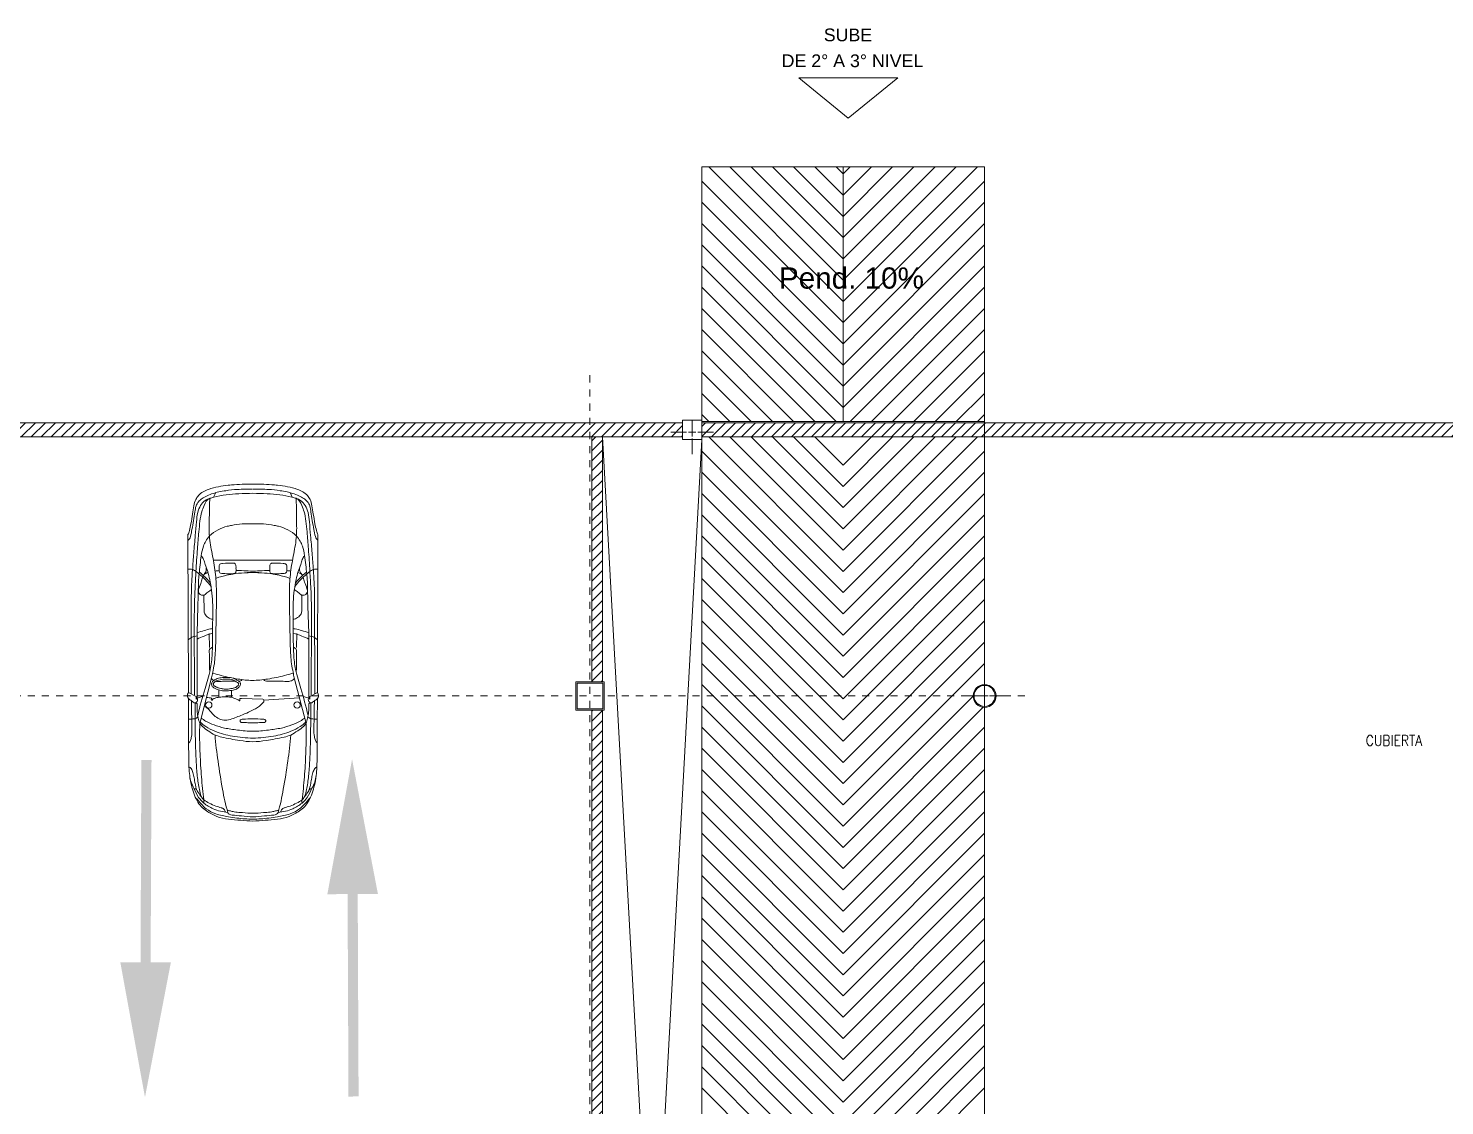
# Model space of a CAD drawing. Header units: millimetres. Extents: x 1010 to 1494, y -119 to 564.
# Drawn here: x 1346.55 to 1366.58, y 448.41 to 463.63 of the extents above; entities that cross this region are included whole.
import ezdxf

# ---------------------------------------------------------------- set-up
doc = ezdxf.new("R2010")
doc.units = ezdxf.units.MM
doc.linetypes.add('DASHDOT', pattern=[1, 0.5, -0.25, 0, -0.25])
doc.layers.get('0').update_dxf_attribs({"lineweight": 9})
for name, color, linetype, lineweight in [('10', 7, 'Continuous', 9), ('20', 6, 'Continuous', 9), ('80', 1, 'Continuous', 9), ('Columna', 6, 'Continuous', 9), ('GRID SYMBOL_PREAXIS', 7, 'Continuous', 9), ('Marca', 1, 'Continuous', 9), ('MRC', 2, 'Continuous', 9), ('Muro', 5, 'Continuous', 9), ('SAGTA Autos', 7, 'Continuous', 9), ('SEÑALIZACION PISO', 7, 'Continuous', 9), ('Texto', 7, 'Continuous', 9), ('Textos-espacios', 3, 'Continuous', 9)]:
    doc.layers.add(name, color=color, linetype=linetype, lineweight=lineweight)
doc.styles.add('ROMANS', font='romans', dxfattribs={"width": 0.7})
doc.styles.get("Standard").update_dxf_attribs({"font": 'arial.ttf'})
pattern_1 = [(45, (1126.10366, 419.66107), (-0.07071068, 0.07071068), [])]

# ---------------------------------------------------------------- blocks, each defined once
blk = doc.blocks.new('*A400')
at = {"layer": 'Marca', "linetype": 'DASHDOT', "lineweight": 0}
blk.add_line((90070, 687), (90070, 34593), dxfattribs=at)
blk = doc.blocks.new('*A401')
at = {"layer": 'Marca', "linetype": 'DASHDOT', "lineweight": 0}
blk.add_line((84490, 665), (84490, 34593), dxfattribs=at)
blk = doc.blocks.new('*A392')
at = {"layer": 'Marca', "linetype": 'DASHDOT', "lineweight": 0}
blk.add_line((33940, 30035), (90693, 30035), dxfattribs=at)
blk = doc.blocks.new('audi a4 planta')
at = {"layer": 'SAGTA Autos'}
for p, q in [((-0.926, 0.745), (-0.939, 0.759)), ((-0.939, 0.759), (-0.904, 0.759)), ((-0.904, 0.759), (-0.849, 0.859)), ((-0.882, 0.778), (0.131, 0.782)), ((-0.864, 0.826), (0.421, 0.822)), ((-0.849, 0.859), (1.253, 0.867)), ((-1.246, 0.706), (-0.654, 0.552)), ((-0.92, 0.616), (-0.953, 0.147)), ((-0.926, 0.745), (-0.06, 0.745)), ((-0.904, 0.675), (-0.926, 0.745)), ((-0.252, 0.581), (-0.063, 0.584)), ((-0.06, 0.745), (0.298, 0.734)), ((0.443, 0.653), (0.244, 0.652)), ((0.911, 0.528), (0.911, -0.03)), ((1.751, 0.525), (1.813, 0.497)), ((-0.938, 0.133), (-0.931, -0.154)), ((0.911, -0.528), (0.911, 0.03)), ((-0.824, -0.288), (-0.914, -0.286)), ((-1.246, -0.706), (-0.654, -0.552)), ((-0.818, -0.453), (-0.914, -0.453)), ((1.751, -0.525), (1.813, -0.497)), ((-0.926, -0.745), (-0.939, -0.759)), ((-0.904, -0.675), (-0.926, -0.745)), ((-0.926, -0.745), (-0.06, -0.745)), ((-0.252, -0.581), (-0.063, -0.584)), ((-0.06, -0.745), (0.298, -0.734)), ((0.443, -0.653), (0.244, -0.652)), ((-0.939, -0.759), (-0.904, -0.759)), ((-0.904, -0.759), (-0.849, -0.859)), ((-0.882, -0.778), (0.131, -0.782)), ((-0.864, -0.826), (0.421, -0.822)), ((-0.849, -0.859), (1.253, -0.867))]:
    blk.add_line(p, q, dxfattribs=at)
for centre in [(-1.017, 0.589), (-1.017, -0.589)]:
    blk.add_ellipse(centre, major_axis=(0, 0.0429), ratio=0.983266, start_param=4.712389, end_param=10.995574, dxfattribs=at)
for points, knots in [([(-2.564, 0), (-2.564, 0.054), (-2.548, 0.215), (-2.538, 0.436), (-2.443, 0.603), (-2.375, 0.696), (-2.29, 0.75), (-2.194, 0.793), (-2.081, 0.821), (-2.002, 0.842), (-1.959, 0.842)], [0, 0, 0, 0, 0.16039, 0.479033, 0.632967, 0.722015, 0.817474, 0.927562, 1.03733, 1.167094, 1.167094, 1.167094, 1.167094]), ([(-2.253, 0.764), (-2.281, 0.74), (-2.334, 0.696), (-2.415, 0.613), (-2.479, 0.488), (-2.504, 0.346), (-2.531, 0.181), (-2.539, 0.071), (-2.539, 0)], [0, 0, 0, 0, 0.1095129, 0.2035347, 0.3452507, 0.5161382, 0.6275464, 0.8383798, 0.8383798, 0.8383798, 0.8383798]), ([(-1.959, 0.842), (-2.018, 0.841), (-2.115, 0.791), (-2.243, 0.737), (-2.338, 0.648), (-2.417, 0.517), (-2.442, 0.402), (-2.45, 0.335)], [0, 0, 0, 0, 0.1772572, 0.3124951, 0.4151678, 0.5597243, 0.7575412, 0.7575412, 0.7575412, 0.7575412]), ([(-2.137, 0.783), (-2.135, 0.773), (-2.137, 0.752), (-2.164, 0.743), (-2.196, 0.721), (-2.236, 0.691), (-2.292, 0.651), (-2.327, 0.579), (-2.368, 0.503), (-2.38, 0.441), (-2.394, 0.406), (-2.407, 0.381), (-2.431, 0.371), (-2.445, 0.37)], [0, 0, 0, 0, 0.0304541, 0.0502818, 0.0786089, 0.1479133, 0.1986294, 0.2831705, 0.3780326, 0.4523267, 0.4667809, 0.4902599, 0.5347198, 0.5347198, 0.5347198, 0.5347198]), ([(-2.24, 0.684), (-2.219, 0.698), (-2.163, 0.712), (-2.048, 0.733), (-1.884, 0.752), (-1.678, 0.762), (-1.447, 0.769), (-1.218, 0.771), (-1.059, 0.771), (-0.99, 0.772)], [0, 0, 0, 0, 0.076148, 0.165903, 0.355672, 0.569871, 0.782325, 1.050047, 1.257936, 1.257936, 1.257936, 1.257936]), ([(-1.841, 0.853), (-1.843, 0.842), (-1.869, 0.817), (-1.921, 0.798), (-1.99, 0.782), (-2.055, 0.774), (-2.109, 0.761), (-2.135, 0.754), (-2.147, 0.751)], [0, 0, 0, 0, 0.034703, 0.0959761, 0.1659336, 0.2471559, 0.2929944, 0.3295918, 0.3295918, 0.3295918, 0.3295918]), ([(-1.959, 0.842), (-1.922, 0.85), (-1.775, 0.856), (-1.524, 0.859), (-1.219, 0.857), (-1.022, 0.86), (-0.93, 0.86)], [0, 0, 0, 0, 0.114897, 0.437061, 0.754269, 1.029686, 1.029686, 1.029686, 1.029686]), ([(-1.52, 0.856), (-1.515, 0.844), (-1.483, 0.831), (-1.425, 0.814), (-1.326, 0.812), (-1.169, 0.818), (-1.042, 0.819), (-0.962, 0.819)], [0, 0, 0, 0, 0.0364992, 0.0923739, 0.1867837, 0.3273982, 0.5667068, 0.5667068, 0.5667068, 0.5667068]), ([(-1.207, 0.859), (-1.207, 0.839), (-1.204, 0.805), (-1.2, 0.757), (-1.18, 0.74), (-1.173, 0.734)], [0, 0, 0, 0, 1.462159, 2.651105, 3.386321, 3.386321, 3.386321, 3.386321]), ([(-0.99, 0.772), (-0.991, 0.765), (-0.99, 0.749), (-1.004, 0.745), (-1.009, 0.744)], [0, 0, 0, 0, 0.02274132, 0.03717479, 0.03717479, 0.03717479, 0.03717479]), ([(-0.849, 0.859), (-0.856, 0.864), (-0.881, 0.88), (-0.935, 0.868), (-0.958, 0.818), (-1.002, 0.779), (-0.97, 0.737), (-0.936, 0.735), (-0.926, 0.745)], [0, 0, 0, 0, 0.024864, 0.0846267, 0.1362471, 0.1900683, 0.2245199, 0.2681841, 0.2681841, 0.2681841, 0.2681841]), ([(-0.149, 0.862), (-0.139, 0.85), (-0.117, 0.825), (-0.103, 0.784), (-0.096, 0.756), (-0.096, 0.743)], [1.808086, 1.808086, 1.808086, 1.808086, 2.918874, 4.131288, 5.10151, 5.10151, 5.10151, 5.10151]), ([(0.131, 0.782), (0.266, 0.782), (0.477, 0.778), (0.787, 0.757), (0.964, 0.75), (1.063, 0.739)], [0, 0, 0, 0, 0.4042759, 0.6333827, 0.9326252, 0.9326252, 0.9326252, 0.9326252]), ([(0.421, 0.822), (0.487, 0.822), (0.608, 0.818), (0.804, 0.804), (1.011, 0.791), (1.224, 0.77), (1.404, 0.755), (1.54, 0.743), (1.64, 0.705), (1.708, 0.646), (1.737, 0.579), (1.778, 0.432), (1.798, 0.238), (1.804, 0.063), (1.804, 0)], [0, 0, 0, 0, 0.198873, 0.363323, 0.587433, 0.823543, 1.004622, 1.129816, 1.230113, 1.320655, 1.388577, 1.443334, 1.771447, 1.958652, 1.958652, 1.958652, 1.958652]), ([(0.793, 0.866), (0.791, 0.846), (0.797, 0.805), (0.76, 0.758), (0.692, 0.671), (0.623, 0.603), (0.561, 0.559)], [0, 0, 0, 0, 0.0597371, 0.1139981, 0.1672498, 0.3938869, 0.3938869, 0.3938869, 0.3938869]), ([(1.181, 0.863), (1.185, 0.857), (1.2, 0.844), (1.248, 0.825), (1.331, 0.813), (1.439, 0.79), (1.544, 0.775), (1.632, 0.765), (1.695, 0.73), (1.738, 0.676), (1.776, 0.61), (1.801, 0.534), (1.826, 0.451), (1.834, 0.394), (1.838, 0.362)], [0, 0, 0, 0, 0.0219205, 0.0572122, 0.1522539, 0.2718866, 0.3894011, 0.4710097, 0.5346344, 0.5986698, 0.6733118, 0.758696, 0.8351341, 0.9293726, 0.9293726, 0.9293726, 0.9293726]), ([(1.253, 0.867), (1.269, 0.856), (1.319, 0.845), (1.409, 0.822), (1.521, 0.807), (1.63, 0.789), (1.717, 0.771), (1.78, 0.725), (1.826, 0.667), (1.864, 0.575), (1.894, 0.463), (1.912, 0.36), (1.915, 0.302), (1.915, 0.288)], [0, 0, 0, 0, 0.056668, 0.14946, 0.28161, 0.392935, 0.481686, 0.542967, 0.622845, 0.69797, 0.833643, 0.965665, 1.00577, 1.00577, 1.00577, 1.00577]), ([(-1.246, 0.706), (-1.336, 0.713), (-1.528, 0.711), (-1.823, 0.699), (-2.078, 0.68), (-2.231, 0.661), (-2.281, 0.655)], [0, 0, 0, 0, 0.269375, 0.574535, 0.885339, 1.036319, 1.036319, 1.036319, 1.036319]), ([(-1.009, 0.744), (-1.036, 0.744), (-1.091, 0.747), (-1.171, 0.735), (-1.245, 0.718), (-1.314, 0.672), (-1.362, 0.593), (-1.421, 0.512), (-1.459, 0.367), (-1.488, 0.199), (-1.507, 0.059), (-1.507, 0)], [0, 0, 0, 0, 0.082256, 0.165174, 0.241383, 0.30939, 0.405348, 0.511507, 0.603349, 0.843635, 1.017671, 1.017671, 1.017671, 1.017671]), ([(-1.246, 0.706), (-1.267, 0.682), (-1.316, 0.621), (-1.386, 0.477), (-1.44, 0.264), (-1.458, 0.092), (-1.458, 0)], [0, 0, 0, 0, 0.0947759, 0.2311242, 0.4700259, 0.7400315, 0.7400315, 0.7400315, 0.7400315]), ([(-1.191, 0.69), (-1.207, 0.672), (-1.242, 0.617), (-1.287, 0.512), (-1.331, 0.371), (-1.353, 0.196), (-1.367, 0.069), (-1.367, 0)], [0, 0, 0, 0, 0.0708922, 0.1925846, 0.3348457, 0.5072814, 0.7109928, 0.7109928, 0.7109928, 0.7109928]), ([(0.972, 0.69), (0.956, 0.677), (0.921, 0.653), (0.844, 0.638), (0.76, 0.6), (0.644, 0.572), (0.509, 0.549), (0.303, 0.531), (0.063, 0.54), (-0.167, 0.537), (-0.363, 0.543), (-0.563, 0.565), (-0.832, 0.653), (-1.036, 0.706), (-1.156, 0.737)], [0, 0, 0, 0, 0.05975, 0.126928, 0.230034, 0.336675, 0.482225, 0.641324, 0.954906, 1.203173, 1.330375, 1.542773, 1.802261, 2.175545, 2.175545, 2.175545, 2.175545]), ([(-0.654, 0.552), (-0.63, 0.545), (-0.568, 0.534), (-0.469, 0.512), (-0.352, 0.504), (-0.145, 0.494), (0.141, 0.493), (0.469, 0.481), (0.752, 0.498), (0.995, 0.543), (1.225, 0.588), (1.465, 0.58), (1.632, 0.582), (1.729, 0.575), (1.737, 0.574)], [0, 0, 0, 0, 0.073325, 0.188896, 0.303039, 0.425821, 0.811242, 1.159737, 1.41058, 1.660623, 1.899627, 2.11145, 2.377727, 2.401703, 2.401703, 2.401703, 2.401703]), ([(-0.567, 0.577), (-0.524, 0.581), (-0.437, 0.578), (-0.344, 0.581), (-0.277, 0.584), (-0.258, 0.561), (-0.251, 0.547), (-0.248, 0.54)], [0, 0, 0, 0, 3.267856, 6.568708, 7.399663, 8.099385, 8.621705, 8.621705, 8.621705, 8.621705]), ([(-0.14, 0.745), (-0.122, 0.716), (-0.1, 0.646), (-0.068, 0.578), (-0.062, 0.538)], [0, 0, 0, 0, 0.1000351, 0.2184418, 0.2184418, 0.2184418, 0.2184418]), ([(-0.056, 0.745), (-0.043, 0.714), (-0.027, 0.654), (-0.004, 0.585), (-0.001, 0.547), (0, 0.538)], [0, 0, 0, 0, 2.528586, 4.711885, 5.408215, 5.408215, 5.408215, 5.408215]), ([(0.244, 0.652), (0.228, 0.652), (0.188, 0.646), (0.147, 0.599), (0.126, 0.558), (0.127, 0.536)], [0, 0, 0, 0, 0.0486628, 0.1144515, 0.1777721, 0.1777721, 0.1777721, 0.1777721]), ([(0.298, 0.734), (0.357, 0.734), (0.483, 0.727), (0.628, 0.729), (0.793, 0.711), (0.935, 0.697), (1.059, 0.676), (1.1, 0.66)], [0, 0, 0, 0, 0.1783018, 0.3787173, 0.431954, 0.6762374, 0.8077184, 0.8077184, 0.8077184, 0.8077184]), ([(0.684, 0.672), (0.663, 0.677), (0.612, 0.689), (0.55, 0.72), (0.489, 0.732), (0.447, 0.705), (0.446, 0.672), (0.446, 0.643), (0.47, 0.627), (0.489, 0.592), (0.515, 0.57), (0.52, 0.551)], [0, 0, 0, 0, 0.0655106, 0.1550445, 0.2094604, 0.2438604, 0.287164, 0.3001388, 0.3275984, 0.3616951, 0.4200969, 0.4200969, 0.4200969, 0.4200969]), ([(0.755, 0.714), (0.739, 0.695), (0.693, 0.643), (0.643, 0.594), (0.608, 0.566)], [0, 0, 0, 0, 1.868162, 5.271297, 5.271297, 5.271297, 5.271297]), ([(0.712, 0.659), (0.724, 0.655), (0.736, 0.631), (0.745, 0.609), (0.748, 0.599)], [0, 0, 0, 0, 0.983949, 1.771691, 1.771691, 1.771691, 1.771691]), ([(0.808, 0.622), (0.791, 0.623), (0.752, 0.621), (0.728, 0.652), (0.712, 0.659)], [0, 0, 0, 0, 0.0535488, 0.1060573, 0.1060573, 0.1060573, 0.1060573]), ([(1.063, 0.739), (1.139, 0.736), (1.262, 0.723), (1.428, 0.71), (1.548, 0.689), (1.648, 0.649), (1.727, 0.615), (1.737, 0.574)], [0, 0, 0, 0, 0.2277977, 0.3719478, 0.4996814, 0.5863441, 0.709615, 0.709615, 0.709615, 0.709615]), ([(1.1, 0.66), (1.123, 0.653), (1.171, 0.629), (1.253, 0.571), (1.32, 0.47), (1.361, 0.367), (1.373, 0.304), (1.377, 0.284)], [0, 0, 0, 0, 0.0720749, 0.1581284, 0.2958089, 0.4262456, 0.4842292, 0.4842292, 0.4842292, 0.4842292]), ([(-2.45, 0.335), (-2.349, 0.365), (-2.121, 0.412), (-1.776, 0.465), (-1.534, 0.497), (-1.417, 0.505)], [0, 0, 0, 0, 0.317374, 0.69576, 1.04714, 1.04714, 1.04714, 1.04714]), ([(-0.665, 0.553), (-0.675, 0.547), (-0.693, 0.524), (-0.707, 0.472), (-0.696, 0.36), (-0.7, 0.259), (-0.701, 0.165), (-0.687, 0.149), (-0.679, 0.142)], [0, 0, 0, 0, 0.842998, 2.122875, 3.997599, 9.174838, 10.012722, 10.751336, 10.751336, 10.751336, 10.751336]), ([(-0.594, 0.534), (-0.603, 0.496), (-0.637, 0.386), (-0.673, 0.205), (-0.69, 0.06), (-0.69, -0.009)], [0, 0, 0, 0, 0.1139079, 0.3411539, 0.543502, 0.543502, 0.543502, 0.543502]), ([(0.668, 0.495), (0.677, 0.483), (0.689, 0.442), (0.708, 0.367), (0.734, 0.255), (0.747, 0.101), (0.747, -0.015), (0.748, -0.079)], [0, 0, 0, 0, 0.0451009, 0.1211996, 0.2308505, 0.385263, 0.5739042, 0.5739042, 0.5739042, 0.5739042]), ([(0.731, 0.301), (0.731, 0.334), (0.736, 0.376), (0.734, 0.43), (0.762, 0.456), (0.8, 0.447), (0.835, 0.456), (0.858, 0.442), (0.867, 0.425), (0.875, 0.361), (0.876, 0.301), (0.871, 0.239), (0.855, 0.229), (0.832, 0.225), (0.799, 0.227), (0.767, 0.223), (0.735, 0.234), (0.733, 0.267), (0.731, 0.288), (0.731, 0.301)], [0, 0, 0, 0, 0.0969044, 0.1295913, 0.1506192, 0.1985921, 0.2360698, 0.2557908, 0.2719711, 0.2929882, 0.44406, 0.4519132, 0.4720918, 0.4918599, 0.5228758, 0.5707096, 0.5892096, 0.6145759, 0.654681, 0.654681, 0.654681, 0.654681]), ([(-2.45, 0.335), (-2.461, 0.334), (-2.48, 0.314), (-2.487, 0.249), (-2.496, 0.144), (-2.51, 0.052), (-2.51, 0)], [0, 0, 0, 0, 0.0314754, 0.0702057, 0.1915753, 0.3439346, 0.3439346, 0.3439346, 0.3439346]), ([(-2.428, 0.34), (-2.425, 0.338), (-2.425, 0.32), (-2.431, 0.295), (-2.445, 0.238), (-2.448, 0.186), (-2.455, 0.101), (-2.461, 0.047), (-2.461, 0)], [0, 0, 0, 0, 0.0114788, 0.0403472, 0.0875838, 0.1755608, 0.1991501, 0.3369659, 0.3369659, 0.3369659, 0.3369659]), ([(0.775, 0.226), (0.775, 0.221), (0.773, 0.137), (0.769, 0.053), (0.766, -0.027)], [11.235438, 11.235438, 11.235438, 11.235438, 11.552536, 17.586883, 17.586883, 17.586883, 17.586883]), ([(1.377, 0.284), (1.386, 0.238), (1.4, 0.143), (1.397, 0.048), (1.396, 0)], [0, 0, 0, 0, 0.140379, 0.2808468, 0.2808468, 0.2808468, 0.2808468]), ([(1.838, 0.362), (1.848, 0.312), (1.858, 0.192), (1.86, 0.073), (1.86, 0.005)], [0, 0, 0, 0, 0.1502861, 0.3522699, 0.3522699, 0.3522699, 0.3522699]), ([(-2.564, 0), (-2.564, -0.054), (-2.548, -0.215), (-2.538, -0.436), (-2.443, -0.603), (-2.375, -0.696), (-2.29, -0.75), (-2.194, -0.793), (-2.081, -0.821), (-2.002, -0.842), (-1.959, -0.842)], [0, 0, 0, 0, 0.16039, 0.479033, 0.632967, 0.722015, 0.817474, 0.927562, 1.03733, 1.167094, 1.167094, 1.167094, 1.167094]), ([(-2.253, -0.764), (-2.281, -0.74), (-2.334, -0.696), (-2.415, -0.613), (-2.479, -0.488), (-2.504, -0.346), (-2.531, -0.181), (-2.539, -0.071), (-2.539, 0)], [0, 0, 0, 0, 0.1095129, 0.2035347, 0.3452507, 0.5161382, 0.6275464, 0.8383798, 0.8383798, 0.8383798, 0.8383798]), ([(-2.45, -0.335), (-2.461, -0.334), (-2.48, -0.314), (-2.487, -0.249), (-2.496, -0.144), (-2.51, -0.052), (-2.51, 0)], [0, 0, 0, 0, 0.0314754, 0.0702057, 0.1915753, 0.3439346, 0.3439346, 0.3439346, 0.3439346]), ([(-2.428, -0.34), (-2.425, -0.338), (-2.425, -0.32), (-2.431, -0.295), (-2.445, -0.238), (-2.448, -0.186), (-2.455, -0.101), (-2.461, -0.047), (-2.461, 0)], [0, 0, 0, 0, 0.0114788, 0.0403472, 0.0875838, 0.1755608, 0.1991501, 0.3369659, 0.3369659, 0.3369659, 0.3369659]), ([(-1.009, -0.744), (-1.036, -0.744), (-1.091, -0.747), (-1.171, -0.735), (-1.245, -0.718), (-1.314, -0.672), (-1.362, -0.593), (-1.421, -0.512), (-1.459, -0.367), (-1.488, -0.199), (-1.507, -0.059), (-1.507, 0)], [0, 0, 0, 0, 0.082256, 0.165174, 0.241383, 0.30939, 0.405348, 0.511507, 0.603349, 0.843635, 1.017671, 1.017671, 1.017671, 1.017671]), ([(-1.246, -0.706), (-1.267, -0.682), (-1.316, -0.621), (-1.386, -0.477), (-1.44, -0.264), (-1.458, -0.092), (-1.458, 0)], [0, 0, 0, 0, 0.0947759, 0.2311242, 0.4700259, 0.7400315, 0.7400315, 0.7400315, 0.7400315]), ([(-1.191, -0.69), (-1.207, -0.672), (-1.242, -0.617), (-1.287, -0.512), (-1.331, -0.371), (-1.353, -0.196), (-1.367, -0.069), (-1.367, 0)], [0, 0, 0, 0, 0.0708922, 0.1925846, 0.3348457, 0.5072814, 0.7109928, 0.7109928, 0.7109928, 0.7109928]), ([(-1.253, 0), (-1.253, 0.029), (-1.255, 0.078), (-1.249, 0.129), (-1.25, 0.166), (-1.232, 0.172), (-1.218, 0.171), (-1.207, 0.155), (-1.205, 0.097), (-1.202, 0.044), (-1.201, 0)], [0, 0, 0, 0, 0.0857277, 0.1381048, 0.1641986, 0.1769751, 0.1890325, 0.2028129, 0.2286049, 0.3592554, 0.3592554, 0.3592554, 0.3592554]), ([(-1.253, 0), (-1.253, -0.029), (-1.255, -0.078), (-1.249, -0.129), (-1.25, -0.166), (-1.232, -0.172), (-1.218, -0.171), (-1.207, -0.155), (-1.205, -0.097), (-1.202, -0.044), (-1.201, 0)], [0, 0, 0, 0, 0.0857277, 0.1381048, 0.1641986, 0.1769751, 0.1890325, 0.2028129, 0.2286049, 0.3592554, 0.3592554, 0.3592554, 0.3592554]), ([(-0.938, 0.133), (-0.94, 0.14), (-0.961, 0.156), (-1.005, 0.122), (-1.041, 0.078), (-1.084, 0.005), (-1.133, -0.099), (-1.178, -0.215), (-1.22, -0.322), (-1.221, -0.412), (-1.184, -0.486), (-1.136, -0.543), (-1.084, -0.579), (-1.054, -0.616), (-1.039, -0.641), (-1.036, -0.651)], [0, 0, 0, 0, 0.527288, 1.647451, 3.487558, 5.099073, 7.968657, 12.238313, 14.475187, 16.613757, 18.744202, 20.639343, 22.223389, 23.452731, 24.286529, 24.286529, 24.286529, 24.286529]), ([(0.421, -0.822), (0.487, -0.822), (0.608, -0.818), (0.804, -0.804), (1.011, -0.791), (1.224, -0.77), (1.404, -0.755), (1.54, -0.743), (1.64, -0.705), (1.708, -0.646), (1.737, -0.579), (1.778, -0.432), (1.798, -0.238), (1.804, -0.063), (1.804, 0)], [0, 0, 0, 0, 0.198873, 0.363323, 0.587433, 0.823543, 1.004622, 1.129816, 1.230113, 1.320655, 1.388577, 1.443334, 1.771447, 1.958652, 1.958652, 1.958652, 1.958652]), ([(0.668, -0.495), (0.677, -0.483), (0.689, -0.442), (0.708, -0.367), (0.734, -0.255), (0.747, -0.101), (0.747, 0.015), (0.748, 0.079)], [0, 0, 0, 0, 0.0451009, 0.1211996, 0.2308505, 0.385263, 0.5739042, 0.5739042, 0.5739042, 0.5739042]), ([(0.775, -0.226), (0.775, -0.221), (0.773, -0.137), (0.769, -0.053), (0.766, 0.027)], [11.235438, 11.235438, 11.235438, 11.235438, 11.552536, 17.586883, 17.586883, 17.586883, 17.586883]), ([(1.377, -0.284), (1.386, -0.238), (1.4, -0.143), (1.397, -0.048), (1.396, 0)], [0, 0, 0, 0, 0.140379, 0.2808468, 0.2808468, 0.2808468, 0.2808468]), ([(-0.925, -0.547), (-0.929, -0.55), (-0.935, -0.555), (-0.951, -0.558), (-0.952, -0.549), (-0.951, -0.543), (-0.945, -0.536), (-0.935, -0.528), (-0.926, -0.507), (-0.915, -0.469), (-0.908, -0.4), (-0.908, -0.33), (-0.919, -0.263), (-0.941, -0.222), (-0.949, -0.189), (-0.965, -0.182), (-0.96, -0.177), (-0.954, -0.174), (-0.945, -0.174), (-0.938, -0.172), (-0.926, -0.175), (-0.931, -0.16), (-0.931, -0.154)], [0, 0, 0, 0, 0.0138597, 0.0278304, 0.0329137, 0.0379971, 0.0465756, 0.0592704, 0.0762214, 0.1105991, 0.1789801, 0.2766959, 0.3173629, 0.3800771, 0.4110544, 0.4160421, 0.4210284, 0.4277212, 0.4387433, 0.4448131, 0.4508005, 0.4694463, 0.4694463, 0.4694463, 0.4694463]), ([(-0.824, -0.288), (-0.826, -0.302), (-0.814, -0.229), (-0.797, -0.209), (-0.772, -0.173), (-0.742, -0.164), (-0.711, -0.169), (-0.69, -0.205), (-0.659, -0.251), (-0.648, -0.316), (-0.649, -0.389), (-0.658, -0.456), (-0.679, -0.511), (-0.705, -0.544), (-0.732, -0.555), (-0.753, -0.551), (-0.772, -0.544), (-0.786, -0.523), (-0.811, -0.487), (-0.826, -0.408), (-0.835, -0.376), (-0.821, -0.276), (-0.824, -0.288)], [0, 0, 0, 0, 0.03969, 0.089634, 0.13125, 0.1542862, 0.1797268, 0.2207266, 0.2680991, 0.3447665, 0.4095645, 0.4843001, 0.541515, 0.5817687, 0.6060665, 0.6262474, 0.6436722, 0.6634686, 0.6988791, 0.7758465, 0.8696394, 0.907731, 0.907731, 0.907731, 0.907731]), ([(-0.7, -0.188), (-0.7, -0.18), (-0.699, -0.162), (-0.687, -0.149), (-0.679, -0.142)], [9.436432, 9.436432, 9.436432, 9.436432, 10.012722, 10.751336, 10.751336, 10.751336, 10.751336]), ([(-0.594, -0.534), (-0.603, -0.496), (-0.637, -0.386), (-0.671, -0.211), (-0.69, -0.072), (-0.69, -0.009)], [0, 0, 0, 0, 0.1139079, 0.3411539, 0.5260188, 0.5260188, 0.5260188, 0.5260188]), ([(1.838, -0.362), (1.848, -0.312), (1.858, -0.192), (1.86, -0.073), (1.86, -0.005)], [0, 0, 0, 0, 0.1502861, 0.3522699, 0.3522699, 0.3522699, 0.3522699]), ([(-1.959, -0.842), (-2.018, -0.841), (-2.115, -0.791), (-2.243, -0.737), (-2.338, -0.648), (-2.417, -0.517), (-2.442, -0.402), (-2.45, -0.335)], [0, 0, 0, 0, 0.1772572, 0.3124951, 0.4151678, 0.5597243, 0.7575412, 0.7575412, 0.7575412, 0.7575412]), ([(-2.45, -0.335), (-2.349, -0.365), (-2.121, -0.412), (-1.776, -0.465), (-1.534, -0.497), (-1.417, -0.505)], [0, 0, 0, 0, 0.317374, 0.69576, 1.04714, 1.04714, 1.04714, 1.04714]), ([(-2.137, -0.783), (-2.135, -0.773), (-2.137, -0.752), (-2.164, -0.743), (-2.196, -0.721), (-2.236, -0.691), (-2.292, -0.651), (-2.327, -0.579), (-2.368, -0.503), (-2.38, -0.441), (-2.394, -0.406), (-2.407, -0.381), (-2.431, -0.371), (-2.445, -0.37)], [0, 0, 0, 0, 0.0304541, 0.0502818, 0.0786089, 0.1479133, 0.1986294, 0.2831705, 0.3780326, 0.4523267, 0.4667809, 0.4902599, 0.5347198, 0.5347198, 0.5347198, 0.5347198]), ([(-0.799, -0.286), (-0.798, -0.283), (-0.797, -0.278), (-0.795, -0.268), (-0.794, -0.262), (-0.79, -0.247), (-0.788, -0.24), (-0.784, -0.231), (-0.782, -0.228), (-0.778, -0.223), (-0.777, -0.221), (-0.771, -0.213), (-0.766, -0.207), (-0.76, -0.2), (-0.757, -0.197), (-0.753, -0.194), (-0.751, -0.193), (-0.747, -0.191), (-0.745, -0.191), (-0.739, -0.19), (-0.736, -0.19), (-0.731, -0.191), (-0.73, -0.192), (-0.728, -0.193), (-0.726, -0.195), (-0.721, -0.2), (-0.719, -0.203), (-0.714, -0.212), (-0.71, -0.217), (-0.705, -0.226), (-0.702, -0.231), (-0.696, -0.241), (-0.692, -0.246), (-0.687, -0.258), (-0.685, -0.264), (-0.681, -0.276), (-0.679, -0.283), (-0.676, -0.303), (-0.674, -0.317), (-0.673, -0.346), (-0.673, -0.36), (-0.675, -0.403), (-0.679, -0.432), (-0.69, -0.469), (-0.693, -0.48), (-0.7, -0.495), (-0.703, -0.5), (-0.709, -0.51), (-0.713, -0.514), (-0.719, -0.521), (-0.722, -0.523), (-0.728, -0.527), (-0.731, -0.528), (-0.735, -0.529), (-0.736, -0.529), (-0.739, -0.529), (-0.741, -0.528), (-0.746, -0.527), (-0.749, -0.526), (-0.753, -0.525), (-0.754, -0.524), (-0.756, -0.523), (-0.756, -0.523), (-0.757, -0.522), (-0.757, -0.522), (-0.759, -0.519), (-0.761, -0.517), (-0.764, -0.512), (-0.766, -0.51), (-0.769, -0.505), (-0.77, -0.503), (-0.775, -0.496), (-0.777, -0.492), (-0.781, -0.484), (-0.783, -0.48), (-0.787, -0.47), (-0.789, -0.465), (-0.793, -0.45), (-0.796, -0.439), (-0.799, -0.423), (-0.8, -0.417), (-0.802, -0.407), (-0.803, -0.402), (-0.806, -0.389), (-0.807, -0.381), (-0.806, -0.363), (-0.806, -0.357), (-0.805, -0.345), (-0.805, -0.339), (-0.803, -0.319), (-0.801, -0.303), (-0.799, -0.292), (-0.799, -0.29), (-0.799, -0.288), (-0.799, -0.288), (-0.799, -0.287), (-0.799, -0.287), (-0.799, -0.286)], [0.497033, 0.497033, 0.497033, 0.497033, 0.723444, 0.723444, 0.974636, 0.974636, 1.50964, 1.50964, 2.044645, 2.044645, 2.271061, 2.271061, 2.862376, 2.862376, 3.217654, 3.217654, 3.537253, 3.537253, 3.856852, 3.856852, 4.368613, 4.368613, 4.584627, 4.584627, 4.99269, 4.99269, 5.400753, 5.400753, 5.808816, 5.808816, 6.216879, 6.216879, 6.778716, 6.778716, 7.350371, 7.350371, 7.922025, 7.922025, 9.065335, 9.065335, 10.208644, 10.208644, 12.495263, 12.495263, 13.409896, 13.409896, 13.929088, 13.929088, 14.44828, 14.44828, 14.909885, 14.909885, 15.371489, 15.371489, 15.62524, 15.62524, 15.87899, 15.87899, 16.120875, 16.120875, 16.36276, 16.36276, 16.51635, 16.51635, 16.669941, 16.669941, 16.921521, 16.921521, 17.136676, 17.136676, 17.351831, 17.351831, 17.782142, 17.782142, 18.204974, 18.204974, 18.627807, 18.627807, 19.473473, 19.473473, 19.978923, 19.978923, 20.484372, 20.484372, 21.475119, 21.475119, 21.859144, 21.859144, 22.162884, 22.162884, 22.770362, 22.770362, 22.900493, 22.900493, 22.951221, 22.951221, 22.964298, 22.964298, 22.964298, 22.964298]), ([(-0.7, -0.494), (-0.701, -0.489), (-0.706, -0.46), (-0.697, -0.372), (-0.699, -0.292), (-0.7, -0.234)], [1.749253, 1.749253, 1.749253, 1.749253, 2.122875, 3.997599, 8.307432, 8.307432, 8.307432, 8.307432]), ([(0.731, -0.301), (0.731, -0.334), (0.736, -0.376), (0.734, -0.43), (0.762, -0.456), (0.8, -0.447), (0.835, -0.456), (0.858, -0.442), (0.867, -0.425), (0.875, -0.361), (0.876, -0.301), (0.871, -0.239), (0.855, -0.229), (0.832, -0.225), (0.799, -0.227), (0.767, -0.223), (0.735, -0.234), (0.733, -0.267), (0.731, -0.288), (0.731, -0.301)], [0, 0, 0, 0, 0.0969044, 0.1295913, 0.1506192, 0.1985921, 0.2360698, 0.2557908, 0.2719711, 0.2929882, 0.44406, 0.4519132, 0.4720918, 0.4918599, 0.5228758, 0.5707096, 0.5892096, 0.6145759, 0.654681, 0.654681, 0.654681, 0.654681]), ([(1.1, -0.66), (1.123, -0.653), (1.171, -0.629), (1.253, -0.571), (1.32, -0.47), (1.361, -0.367), (1.373, -0.304), (1.377, -0.284)], [0, 0, 0, 0, 0.0720749, 0.1581284, 0.2958089, 0.4262456, 0.4842292, 0.4842292, 0.4842292, 0.4842292]), ([(1.181, -0.863), (1.185, -0.857), (1.2, -0.844), (1.248, -0.825), (1.331, -0.813), (1.439, -0.79), (1.544, -0.775), (1.632, -0.765), (1.695, -0.73), (1.738, -0.676), (1.776, -0.61), (1.801, -0.534), (1.826, -0.451), (1.834, -0.394), (1.838, -0.362)], [0, 0, 0, 0, 0.0219205, 0.0572122, 0.1522539, 0.2718866, 0.3894011, 0.4710097, 0.5346344, 0.5986698, 0.6733118, 0.758696, 0.8351341, 0.9293726, 0.9293726, 0.9293726, 0.9293726]), ([(1.253, -0.867), (1.269, -0.856), (1.319, -0.845), (1.409, -0.822), (1.521, -0.807), (1.63, -0.789), (1.717, -0.771), (1.78, -0.725), (1.826, -0.667), (1.864, -0.575), (1.894, -0.463), (1.912, -0.36), (1.915, -0.302), (1.915, -0.288)], [0, 0, 0, 0, 0.056668, 0.14946, 0.28161, 0.392935, 0.481686, 0.542967, 0.622845, 0.69797, 0.833643, 0.965665, 1.00577, 1.00577, 1.00577, 1.00577]), ([(0.972, -0.69), (0.956, -0.677), (0.921, -0.653), (0.844, -0.638), (0.76, -0.6), (0.644, -0.572), (0.509, -0.549), (0.303, -0.531), (0.063, -0.54), (-0.167, -0.537), (-0.363, -0.543), (-0.563, -0.565), (-0.832, -0.653), (-1.036, -0.706), (-1.156, -0.737)], [0, 0, 0, 0, 0.05975, 0.126928, 0.230034, 0.336675, 0.482225, 0.641324, 0.954906, 1.203173, 1.330375, 1.542773, 1.802261, 2.175545, 2.175545, 2.175545, 2.175545]), ([(-0.665, -0.553), (-0.675, -0.547), (-0.683, -0.537), (-0.689, -0.525), (-0.69, -0.524)], [0, 0, 0, 0, 0.8429982, 0.9626806, 0.9626806, 0.9626806, 0.9626806]), ([(-0.654, -0.552), (-0.63, -0.545), (-0.568, -0.534), (-0.469, -0.512), (-0.352, -0.504), (-0.145, -0.494), (0.141, -0.493), (0.469, -0.481), (0.752, -0.498), (0.995, -0.543), (1.225, -0.588), (1.465, -0.58), (1.632, -0.582), (1.729, -0.575), (1.737, -0.574)], [0, 0, 0, 0, 0.073325, 0.188896, 0.303039, 0.425821, 0.811242, 1.159737, 1.41058, 1.660623, 1.899627, 2.11145, 2.377727, 2.401703, 2.401703, 2.401703, 2.401703]), ([(-0.567, -0.577), (-0.524, -0.581), (-0.437, -0.578), (-0.344, -0.581), (-0.277, -0.584), (-0.258, -0.561), (-0.251, -0.547), (-0.248, -0.54)], [0, 0, 0, 0, 3.267856, 6.568708, 7.399663, 8.099385, 8.621705, 8.621705, 8.621705, 8.621705]), ([(-0.14, -0.745), (-0.122, -0.716), (-0.1, -0.646), (-0.068, -0.578), (-0.062, -0.538)], [0, 0, 0, 0, 0.1000351, 0.2184418, 0.2184418, 0.2184418, 0.2184418]), ([(-0.056, -0.745), (-0.043, -0.714), (-0.027, -0.654), (-0.004, -0.585), (-0.001, -0.547), (0, -0.538)], [0, 0, 0, 0, 2.528586, 4.711885, 5.408215, 5.408215, 5.408215, 5.408215]), ([(0.244, -0.652), (0.228, -0.652), (0.188, -0.646), (0.147, -0.599), (0.126, -0.558), (0.127, -0.536)], [0, 0, 0, 0, 0.0486628, 0.1144515, 0.1777721, 0.1777721, 0.1777721, 0.1777721]), ([(0.684, -0.672), (0.663, -0.677), (0.612, -0.689), (0.55, -0.72), (0.489, -0.732), (0.447, -0.705), (0.446, -0.672), (0.446, -0.643), (0.47, -0.627), (0.489, -0.592), (0.515, -0.57), (0.52, -0.551)], [0, 0, 0, 0, 0.0655106, 0.1550445, 0.2094604, 0.2438604, 0.287164, 0.3001388, 0.3275984, 0.3616951, 0.4200969, 0.4200969, 0.4200969, 0.4200969]), ([(0.793, -0.866), (0.791, -0.846), (0.797, -0.805), (0.76, -0.758), (0.692, -0.671), (0.623, -0.603), (0.561, -0.559)], [0, 0, 0, 0, 0.0597371, 0.1139981, 0.1672498, 0.3938869, 0.3938869, 0.3938869, 0.3938869]), ([(0.755, -0.714), (0.739, -0.695), (0.693, -0.643), (0.643, -0.594), (0.608, -0.566)], [0, 0, 0, 0, 1.868162, 5.271297, 5.271297, 5.271297, 5.271297]), ([(-1.246, -0.706), (-1.336, -0.713), (-1.528, -0.711), (-1.823, -0.699), (-2.078, -0.68), (-2.231, -0.661), (-2.281, -0.655)], [0, 0, 0, 0, 0.269375, 0.574535, 0.885339, 1.036319, 1.036319, 1.036319, 1.036319]), ([(-2.24, -0.684), (-2.219, -0.698), (-2.163, -0.712), (-2.048, -0.733), (-1.884, -0.752), (-1.678, -0.762), (-1.447, -0.769), (-1.218, -0.771), (-1.059, -0.771), (-0.99, -0.772)], [0, 0, 0, 0, 0.076148, 0.165903, 0.355672, 0.569871, 0.782325, 1.050047, 1.257936, 1.257936, 1.257936, 1.257936]), ([(-1.841, -0.853), (-1.843, -0.842), (-1.869, -0.817), (-1.921, -0.798), (-1.99, -0.782), (-2.055, -0.774), (-2.109, -0.761), (-2.135, -0.754), (-2.147, -0.751)], [0, 0, 0, 0, 0.034703, 0.0959761, 0.1659336, 0.2471559, 0.2929944, 0.3295918, 0.3295918, 0.3295918, 0.3295918]), ([(-1.207, -0.859), (-1.207, -0.839), (-1.204, -0.805), (-1.2, -0.757), (-1.18, -0.74), (-1.173, -0.734)], [0, 0, 0, 0, 1.462159, 2.651105, 3.386321, 3.386321, 3.386321, 3.386321]), ([(-0.99, -0.772), (-0.991, -0.765), (-0.99, -0.749), (-1.004, -0.745), (-1.009, -0.744)], [0, 0, 0, 0, 0.02274132, 0.03717479, 0.03717479, 0.03717479, 0.03717479]), ([(-0.849, -0.859), (-0.856, -0.864), (-0.881, -0.88), (-0.935, -0.868), (-0.958, -0.818), (-1.002, -0.779), (-0.97, -0.737), (-0.936, -0.735), (-0.926, -0.745)], [0, 0, 0, 0, 0.024864, 0.0846267, 0.1362471, 0.1900683, 0.2245199, 0.2681841, 0.2681841, 0.2681841, 0.2681841]), ([(-0.149, -0.862), (-0.139, -0.85), (-0.117, -0.825), (-0.103, -0.784), (-0.096, -0.756), (-0.096, -0.743)], [1.808086, 1.808086, 1.808086, 1.808086, 2.918874, 4.131288, 5.10151, 5.10151, 5.10151, 5.10151]), ([(0.131, -0.782), (0.266, -0.782), (0.477, -0.778), (0.787, -0.757), (0.964, -0.75), (1.063, -0.739)], [0, 0, 0, 0, 0.4042759, 0.6333827, 0.9326252, 0.9326252, 0.9326252, 0.9326252]), ([(0.298, -0.734), (0.357, -0.734), (0.483, -0.727), (0.628, -0.729), (0.793, -0.711), (0.935, -0.697), (1.059, -0.676), (1.1, -0.66)], [0, 0, 0, 0, 0.1783018, 0.3787173, 0.431954, 0.6762374, 0.8077184, 0.8077184, 0.8077184, 0.8077184]), ([(0.712, -0.659), (0.724, -0.655), (0.736, -0.631), (0.745, -0.609), (0.748, -0.599)], [0, 0, 0, 0, 0.983949, 1.771691, 1.771691, 1.771691, 1.771691]), ([(0.808, -0.622), (0.791, -0.623), (0.752, -0.621), (0.728, -0.652), (0.712, -0.659)], [0, 0, 0, 0, 0.0535488, 0.1060573, 0.1060573, 0.1060573, 0.1060573]), ([(1.063, -0.739), (1.139, -0.736), (1.262, -0.723), (1.428, -0.71), (1.548, -0.689), (1.648, -0.649), (1.727, -0.615), (1.737, -0.574)], [0, 0, 0, 0, 0.2277977, 0.3719478, 0.4996814, 0.5863441, 0.709615, 0.709615, 0.709615, 0.709615]), ([(-1.959, -0.842), (-1.922, -0.85), (-1.775, -0.856), (-1.524, -0.859), (-1.219, -0.857), (-1.022, -0.86), (-0.93, -0.86)], [0, 0, 0, 0, 0.114897, 0.437061, 0.754269, 1.029686, 1.029686, 1.029686, 1.029686]), ([(-1.52, -0.856), (-1.515, -0.844), (-1.483, -0.831), (-1.425, -0.814), (-1.326, -0.812), (-1.169, -0.818), (-1.042, -0.819), (-0.962, -0.819)], [0, 0, 0, 0, 0.0364992, 0.0923739, 0.1867837, 0.3273982, 0.5667068, 0.5667068, 0.5667068, 0.5667068])]:
    blk.add_open_spline(points, degree=3, knots=knots, dxfattribs=at)
for points in [[(-2.281, 0.655), (-2.296, 0.651), (-2.312, 0.654), (-2.328, 0.655)], [(0.768, 0.505), (0.77, 0.487), (0.772, 0.469), (0.773, 0.451)], [(1.915, 0.288), (1.927, 0.193), (1.924, 0.096), (1.924, 0)], [(1.915, -0.288), (1.927, -0.193), (1.924, -0.096), (1.924, 0)], [(-0.918, -0.62), (-0.916, -0.596), (-0.924, -0.572), (-0.925, -0.547)], [(0.768, -0.505), (0.77, -0.487), (0.772, -0.469), (0.773, -0.451)], [(-2.281, -0.655), (-2.296, -0.651), (-2.312, -0.654), (-2.328, -0.655)]]:
    blk.add_open_spline(points, degree=3, dxfattribs=at)

msp = doc.modelspace()

# ---------------------------------------------------------------- hatches: boundary and pattern name
at = {"layer": '20', "transparency": 33554536}
h = msp.add_hatch(dxfattribs=at)
h.set_pattern_fill('_USER', scale=0.1, angle=45, pattern_type=0)
h.set_pattern_definition(pattern_1)
h.paths.add_polyline_path([(1338.75667, 458.06218), (1338.75667, 457.86218), (1355.80667, 457.86218), (1355.80667, 458.06218)])
h = msp.add_hatch(dxfattribs=at)
h.set_pattern_fill('_USER', scale=0.1, angle=45, pattern_type=0)
h.set_pattern_definition(pattern_1)
h.paths.add_polyline_path([(1356.07667, 458.06218), (1356.07667, 457.86218), (1377.17667, 457.86218), (1377.17667, 458.06218)])
h = msp.add_hatch(dxfattribs=at)
h.set_pattern_fill('_USER', scale=0.1, angle=45, pattern_type=0)
h.set_pattern_definition([(45, (1297.51193, 413.66476), (-0.07071068, 0.07071068), [])])
h.paths.add_polyline_path([(1354.67167, 450.65765), (1354.52167, 450.65765), (1354.52167, 442.38095), (1354.67167, 442.38095)])
h.paths.add_polyline_path([(1354.67167, 454.00203), (1354.52167, 454.00203), (1354.52167, 450.65765), (1354.67167, 450.65765)])
h.paths.add_polyline_path([(1354.52167, 454.40203), (1354.67167, 454.40203), (1354.67167, 457.86218), (1354.52167, 457.86218)])
at = {"layer": 'SEÑALIZACION PISO', "linetype": 'Continuous', "lineweight": 30, "ltscale": 0.5}
for points in [[(1348.20446, 448.53076), (1347.85523, 450.43898), (1348.14124, 450.43774), (1348.15365, 453.29774), (1348.29665, 453.29712), (1348.28424, 450.43711), (1348.57024, 450.43587)], [(1351.13264, 453.30822), (1350.78341, 451.4), (1351.06941, 451.40124), (1351.08183, 448.54123), (1351.22483, 448.54185), (1351.21242, 451.40186), (1351.49842, 451.4031)]]:
    msp.add_hatch(color=256, dxfattribs=at).paths.add_polyline_path(points, flags=16)

# ---------------------------------------------------------------- linework, layer by layer
for p, q in [((1358.14986, 462.93692), (1357.44986, 462.93692)), ((1357.44986, 462.93692), (1358.14986, 462.3654)), ((1358.14986, 462.93692), (1358.84986, 462.93692)), ((1358.84986, 462.93692), (1358.14986, 462.3654)), ((1358.07667, 459.77718), (1356.17667, 461.67718)), ((1358.07667, 460.07718), (1356.47667, 461.67718)), ((1358.07667, 460.37718), (1356.77667, 461.67718)), ((1358.07667, 460.67718), (1357.07667, 461.67718)), ((1358.07667, 460.97718), (1357.37667, 461.67718)), ((1358.07667, 461.27718), (1357.67667, 461.67718)), ((1358.07667, 461.57718), (1357.97667, 461.67718)), ((1358.07667, 461.57718), (1358.17667, 461.67718)), ((1358.07667, 461.27718), (1358.47667, 461.67718)), ((1358.07667, 460.97718), (1358.77667, 461.67718)), ((1358.07667, 460.67718), (1359.07667, 461.67718)), ((1358.07667, 459.77718), (1359.97667, 461.67718)), ((1358.07667, 460.07718), (1359.67667, 461.67718)), ((1358.07667, 460.37718), (1359.37667, 461.67718)), ((1358.07667, 459.47718), (1356.07667, 461.47718)), ((1358.07667, 459.47718), (1360.07667, 461.47718)), ((1358.07667, 459.17718), (1356.07667, 461.17718)), ((1358.07667, 459.17718), (1360.07667, 461.17718)), ((1358.07667, 458.87718), (1356.07667, 460.87718)), ((1358.07667, 458.87718), (1360.07667, 460.87718)), ((1358.07667, 458.57718), (1356.07667, 460.57718)), ((1358.07667, 458.57718), (1360.07667, 460.57718)), ((1358.07667, 458.27718), (1356.07667, 460.27718)), ((1358.07667, 458.27718), (1360.07667, 460.27718)), ((1357.97667, 458.07718), (1356.07667, 459.97718)), ((1358.17667, 458.07718), (1360.07667, 459.97718)), ((1357.67667, 458.07718), (1356.07667, 459.67718)), ((1358.47667, 458.07718), (1360.07667, 459.67718)), ((1357.37667, 458.07718), (1356.07667, 459.37718)), ((1358.77667, 458.07718), (1360.07667, 459.37718)), ((1357.07667, 458.07718), (1356.07667, 459.07718)), ((1359.07667, 458.07718), (1360.07667, 459.07718)), ((1356.77667, 458.07718), (1356.07667, 458.77718)), ((1359.37667, 458.07718), (1360.07667, 458.77718)), ((1356.47667, 458.07718), (1356.07667, 458.47718)), ((1359.67667, 458.07718), (1360.07667, 458.47718)), ((1355.94167, 457.96218), (1355.94167, 458.09718)), ((1356.17667, 458.07718), (1356.07667, 458.17718)), ((1356.07667, 458.09718), (1356.07667, 432.47718)), ((1359.97667, 458.07718), (1360.07667, 458.17718)), ((1360.07667, 458.07718), (1360.07667, 432.47718)), ((1354.67167, 457.86218), (1356.07667, 432.47718)), ((1355.94167, 457.96703), (1355.94167, 457.91703)), ((1358.07667, 455.96218), (1356.17667, 457.86218)), ((1358.07667, 456.26218), (1356.47667, 457.86218)), ((1358.07667, 456.56218), (1356.77667, 457.86218)), ((1358.07667, 456.86218), (1357.07667, 457.86218)), ((1358.07667, 457.16218), (1357.37667, 457.86218)), ((1358.07667, 457.46218), (1357.67667, 457.86218)), ((1358.07667, 457.46218), (1358.47667, 457.86218)), ((1358.07667, 457.16218), (1358.77667, 457.86218)), ((1358.07667, 456.86218), (1359.07667, 457.86218)), ((1358.07667, 455.96218), (1359.97667, 457.86218)), ((1358.07667, 456.26218), (1359.67667, 457.86218)), ((1358.07667, 456.56218), (1359.37667, 457.86218)), ((1354.69667, 432.47718), (1356.07667, 457.82718)), ((1358.07667, 455.66218), (1356.07667, 457.66218)), ((1358.07667, 455.66218), (1360.07667, 457.66218)), ((1358.07667, 455.36218), (1356.07667, 457.36218)), ((1358.07667, 455.36218), (1360.07667, 457.36218)), ((1358.07667, 455.06218), (1356.07667, 457.06218)), ((1358.07667, 455.06218), (1360.07667, 457.06218)), ((1358.07667, 454.76218), (1356.07667, 456.76218)), ((1358.07667, 454.76218), (1360.07667, 456.76218)), ((1358.07667, 454.46218), (1356.07667, 456.46218)), ((1358.07667, 454.46218), (1360.07667, 456.46218)), ((1358.07667, 454.16218), (1356.07667, 456.16218)), ((1358.07667, 454.16218), (1360.07667, 456.16218)), ((1358.07667, 453.86218), (1356.07667, 455.86218)), ((1358.07667, 453.86218), (1360.07667, 455.86218)), ((1358.07667, 453.56218), (1356.07667, 455.56218)), ((1358.07667, 453.56218), (1360.07667, 455.56218)), ((1358.07667, 453.26218), (1356.07667, 455.26218)), ((1358.07667, 453.26218), (1360.07667, 455.26218)), ((1358.07667, 452.96218), (1356.07667, 454.96218)), ((1358.07667, 452.96218), (1360.07667, 454.96218)), ((1358.07667, 452.66218), (1356.07667, 454.66218)), ((1358.07667, 452.66218), (1360.07667, 454.66218)), ((1358.07667, 452.36218), (1356.07667, 454.36218)), ((1358.07667, 452.06218), (1356.07667, 454.06218)), ((1358.07667, 452.36218), (1359.91476, 454.20026)), ((1358.07667, 452.06218), (1360.05593, 454.04144)), ((1358.07667, 451.76218), (1356.07667, 453.76218)), ((1358.07667, 451.76218), (1360.07667, 453.76218)), ((1358.07667, 451.46218), (1356.07667, 453.46218)), ((1358.07667, 451.46218), (1360.07667, 453.46218)), ((1358.07667, 451.16218), (1356.07667, 453.16218)), ((1358.07667, 451.16218), (1360.07667, 453.16218)), ((1358.07667, 450.86218), (1356.07667, 452.86218)), ((1358.07667, 450.86218), (1360.07667, 452.86218)), ((1358.07667, 450.56218), (1356.07667, 452.56218)), ((1358.07667, 450.56218), (1360.07667, 452.56218)), ((1358.07667, 450.26218), (1356.07667, 452.26218)), ((1358.07667, 450.26218), (1360.07667, 452.26218)), ((1358.07667, 449.96218), (1356.07667, 451.96218)), ((1358.07667, 449.96218), (1360.07667, 451.96218)), ((1358.07667, 449.66218), (1356.07667, 451.66218)), ((1358.07667, 449.66218), (1360.07667, 451.66218)), ((1358.07667, 449.36218), (1356.07667, 451.36218)), ((1358.07667, 449.36218), (1360.07667, 451.36218)), ((1358.07667, 449.06218), (1356.07667, 451.06218)), ((1358.07667, 449.06218), (1360.07667, 451.06218)), ((1358.07667, 448.76218), (1356.07667, 450.76218)), ((1358.07667, 448.76218), (1360.07667, 450.76218)), ((1358.07667, 448.46218), (1356.07667, 450.46218)), ((1358.07667, 448.46218), (1360.07667, 450.46218)), ((1358.07667, 448.16218), (1356.07667, 450.16218)), ((1358.07667, 448.16218), (1360.07667, 450.16218)), ((1358.07667, 447.86218), (1356.07667, 449.86218)), ((1358.07667, 447.86218), (1360.07667, 449.86218)), ((1358.07667, 447.56218), (1356.07667, 449.56218)), ((1358.07667, 447.56218), (1360.07667, 449.56218)), ((1358.07667, 447.26218), (1356.07667, 449.26218)), ((1358.07667, 447.26218), (1360.07667, 449.26218)), ((1358.07667, 446.96218), (1356.07667, 448.96218)), ((1358.07667, 446.96218), (1360.07667, 448.96218)), ((1358.07667, 446.66218), (1356.07667, 448.66218)), ((1358.07667, 446.66218), (1360.07667, 448.66218))]:
    msp.add_line(p, q)
for points in [[(1356.07667, 461.67718), (1358.07667, 461.67718), (1358.07667, 458.07718), (1356.07667, 458.07718), (1356.07667, 461.67718)], [(1360.07667, 461.67718), (1358.07667, 461.67718), (1358.07667, 458.07718), (1360.07667, 458.07718), (1360.07667, 461.67718)]]:
    msp.add_lwpolyline(points)
at = {"layer": '10'}
for p, q in [((1355.86167, 457.92703), (1355.64167, 457.92703)), ((1355.99167, 457.92703), (1355.89167, 457.92703)), ((1355.94167, 457.86703), (1355.94167, 457.96703)), ((1356.24167, 457.92703), (1356.02167, 457.92703)), ((1355.94167, 457.61703), (1355.94167, 457.83703)), ((1360.07667, 454.28203), (1360.07667, 454.50595)), ((1360.07667, 454.15203), (1360.07667, 454.25203)), ((1360.07667, 454.15203), (1360.07667, 454.25203)), ((1359.99667, 454.20203), (1359.77667, 454.20203)), ((1360.02167, 454.20203), (1359.80167, 454.20203)), ((1360.12667, 454.20203), (1360.02667, 454.20203)), ((1360.12667, 454.20203), (1360.02667, 454.20203)), ((1360.07667, 453.90595), (1360.07667, 454.12203)), ((1360.07667, 453.90595), (1360.07667, 454.12203)), ((1360.37667, 454.20203), (1360.15667, 454.20203)), ((1360.37667, 454.20203), (1360.15667, 454.20203))]:
    msp.add_line(p, q, dxfattribs=at)
at = {"layer": '80'}
msp.add_lwpolyline([(1356.07667, 457.82718), (1356.07667, 458.09718), (1355.80667, 458.09718), (1355.80667, 457.82718), (1356.07667, 457.82718)], dxfattribs=at)
at = {"layer": 'Columna'}
for points in [[(1354.29667, 454.40203), (1354.69667, 454.40203), (1354.69667, 454.00203), (1354.29667, 454.00203), (1354.29667, 454.40203)], [(1354.31567, 454.38303), (1354.67767, 454.38303), (1354.67767, 454.02103), (1354.31567, 454.02103), (1354.31567, 454.38303)]]:
    msp.add_lwpolyline(points, dxfattribs=at)
at = {"layer": 'Columna', "color": 1}
for radius in [0.16193, 0.16193, 0.14922, 0.14922]:
    msp.add_circle((1360.07667, 454.20203), radius, dxfattribs=at)
at = {"layer": 'GRID SYMBOL_PREAXIS', "ltscale": 0.001}
msp.add_line((1360.07667, 459.79499), (1360.07667, 459.99499), dxfattribs=at)
at = {"layer": 'MRC'}
for p, q in [((1354.52167, 454.40203), (1354.52167, 457.86218)), ((1354.67167, 457.86218), (1354.52167, 457.86218)), ((1354.67167, 454.40203), (1354.67167, 457.86218)), ((1354.52167, 426.58256), (1354.52167, 454.00203)), ((1354.67167, 442.00203), (1354.67167, 454.00203))]:
    msp.add_line(p, q, dxfattribs=at)
at = {"layer": 'Muro'}
msp.add_line((1354.67167, 457.86218), (1355.80667, 457.86218), dxfattribs=at)
for points in [[(1338.75667, 458.06218), (1338.75667, 457.86218), (1355.80667, 457.86218), (1355.80667, 458.06218), (1338.75667, 458.06218)], [(1356.07667, 458.06218), (1356.07667, 457.86218), (1377.17667, 457.86218), (1377.17667, 458.06218), (1356.07667, 458.06218)]]:
    msp.add_lwpolyline(points, dxfattribs=at)

# ---------------------------------------------------------------- block references
at = {"lineweight": 0, "xscale": 0.001, "yscale": 0.001, "zscale": 0.001}
for name in ['*A401', '*A401', '*A400', '*A400', '*A392']:
    msp.add_blockref(name, (1270.00706, 424.16695), dxfattribs=at)
at = {"layer": '20', "xscale": -1.06016168366234, "yscale": 1.06016168366234, "zscale": 1.06016168366234, "rotation": 270}
msp.add_blockref('audi a4 planta', (1349.73088, 455.15227), dxfattribs=at)

# ---------------------------------------------------------------- texts
at = {"char_height": 0.18, "attachment_point": 1}
for s, insert in [('\\A1;SUBE', (1357.80288, 463.63225)), ('\\A1;DE 2° A 3° NIVEL', (1357.20689, 463.26713))]:
    msp.add_mtext(s, dxfattribs=dict(at, insert=insert))
at = {"layer": 'Texto', "style": 'ROMANS', "width": 0.85}
msp.add_text('CUBIERTA', height=0.15, dxfattribs=at).set_placement((1365.46699, 453.4969))
at = {"layer": 'Textos-espacios', "insert": (1357.16911, 460.25686), "char_height": 0.3, "attachment_point": 1}
msp.add_mtext_dynamic_manual_height_columns('Pend. 10%', width=8.8383089, gutter_width=5, heights=[0], dxfattribs=at)

doc.saveas('drawing.dxf')
